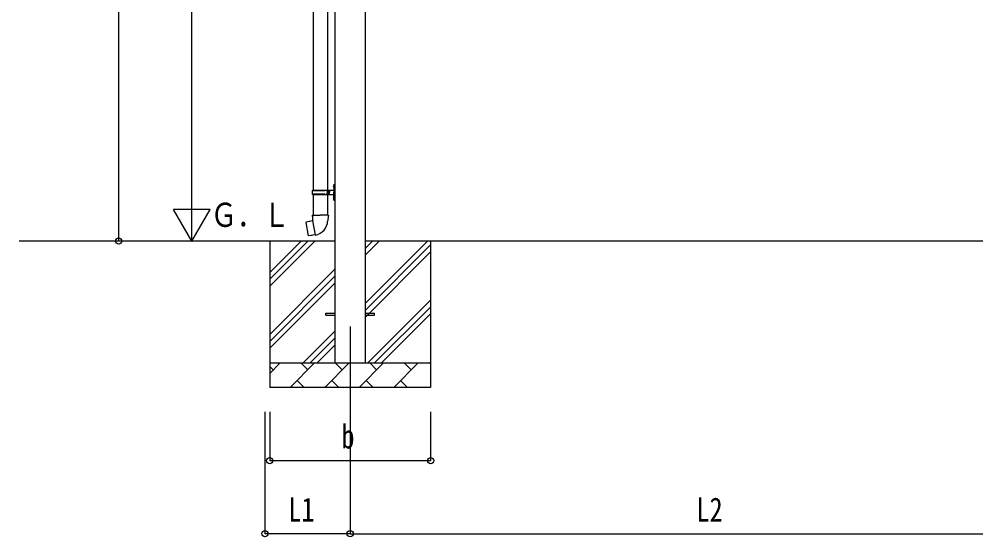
# Model space of a CAD drawing. Units: millimetres, scale not verified. Extents: x -12615 to 12615, y -8910 to 8910.
# Drawn here: x -6602 to -2676, y -5409 to -3286 of the extents above; entities that cross this region are included whole.
import ezdxf
from ezdxf.enums import TextEntityAlignment as Align

# ---------------------------------------------------------------- set-up
doc = ezdxf.new("R2010")
doc.units = ezdxf.units.MM
doc.header["$LTSCALE"] = 40
for name, color, linetype in [('0-3_YKK_12', 2, 'Continuous'), ('0-4_YKK_13', 4, 'Continuous'), ('0-5_YKK_A1', 4, 'Continuous'), ('0-6_YKK_D', 6, 'Continuous')]:
    doc.layers.add(name, color=color, linetype=linetype)
doc.styles.add('ＭＳ ゴシック', font='')
doc.styles.get('ＭＳ ゴシック').set_extended_font_data('MS Gothic')

msp = doc.modelspace()

# ---------------------------------------------------------------- linework, layer by layer
at = {"layer": '0-3_YKK_12'}
msp.add_line((-5243.44, -4546), (-5243.44, -5046), dxfattribs=at)
at = {"layer": '0-4_YKK_13'}
for p, q in [((-5395.94, -3082.49), (-5395.94, -3987)), ((-5335.94, -3082.49), (-5335.94, -3987)), ((-5309.94, -3964), (-5306.94, -3962.5)), ((-5309.94, -3964), (-5309.94, -3996)), ((-5306.94, -3962.5), (-5306.94, -3996)), ((-5306.94, -3962.5), (-5305.94, -3962.5)), ((-5305.94, -3962.5), (-5305.94, -3996)), ((-5398.94, -3989), (-5348.61, -3989)), ((-5398.94, -4003), (-5348.61, -4003)), ((-5397.94, -3987), (-5311.94, -3987)), ((-5397.94, -3987), (-5397.94, -3989)), ((-5397.94, -4005), (-5397.94, -4003)), ((-5338.94, -3987), (-5338.94, -3991.5)), ((-5338.94, -3991.5), (-5336.94, -3991.5)), ((-5338.94, -4005), (-5338.94, -4000.5)), ((-5338.94, -4000.5), (-5336.94, -4000.5)), ((-5336.94, -3991.5), (-5336.94, -3996)), ((-5336.94, -4000.5), (-5336.94, -3996)), ((-5330.94, -3987), (-5330.94, -3996)), ((-5330.94, -3991.5), (-5327.94, -3991.5)), ((-5330.94, -4005), (-5330.94, -3996)), ((-5330.94, -4000.5), (-5327.94, -4000.5)), ((-5327.94, -3991.5), (-5327.94, -3996)), ((-5327.94, -4000.5), (-5327.94, -3996)), ((-5312.24, -3969.85), (-5310.2, -3970.85)), ((-5310.97, -3967.85), (-5310.34, -3967.85)), ((-5310.97, -3967.85), (-5310.97, -3976.15)), ((-5310.97, -3976.15), (-5310.34, -3976.15)), ((-5310.34, -3967.85), (-5310.34, -3976.15)), ((-5310.34, -3967.85), (-5309.94, -3968.25)), ((-5310.34, -3976.15), (-5309.94, -3975.75)), ((-5310.2, -3970.85), (-5309.59, -3972)), ((-5309.94, -3968.25), (-5309.94, -3975.75)), ((-5309.94, -4028), (-5309.94, -3996)), ((-5306.94, -4029.5), (-5306.94, -3996)), ((-5305.94, -4029.5), (-5305.94, -3996)), ((-5397.94, -4005), (-5311.94, -4005)), ((-5395.94, -4005), (-5395.94, -4089.93)), ((-5335.94, -4005), (-5335.94, -4089.93)), ((-5312.24, -4017.85), (-5310.2, -4018.85)), ((-5310.97, -4015.85), (-5310.34, -4015.85)), ((-5310.97, -4015.85), (-5310.97, -4024.15)), ((-5310.97, -4024.15), (-5310.34, -4024.15)), ((-5310.34, -4015.85), (-5310.34, -4024.15)), ((-5310.34, -4015.85), (-5309.94, -4016.25)), ((-5310.34, -4024.15), (-5309.94, -4023.75)), ((-5310.2, -4018.85), (-5309.59, -4020)), ((-5309.94, -4016.25), (-5309.94, -4023.75)), ((-5309.94, -4028), (-5306.94, -4029.5)), ((-5306.94, -4029.5), (-5305.94, -4029.5)), ((-5424.4, -4118.38), (-5425.21, -4119.55)), ((-5425.21, -4119.55), (-5415.59, -4174.11)), ((-5396.53, -4113.13), (-5424.4, -4118.38)), ((-5411.66, -4115.78), (-5411.87, -4116.02)), ((-5397.79, -4089.93), (-5399.94, -4090.71)), ((-5399.94, -4090.71), (-5399.94, -4094.33)), ((-5399.94, -4094.33), (-5397.7, -4095.14)), ((-5397.79, -4089.93), (-5365.94, -4089.93)), ((-5397.79, -4089.93), (-5397.7, -4095.14)), ((-5397.7, -4095.14), (-5397.44, -4109.93)), ((-5397.44, -4109.93), (-5396.09, -4111.93)), ((-5386.18, -4170.42), (-5396.31, -4112.95)), ((-5396.29, -4112.13), (-5396.29, -4112.83)), ((-5396.09, -4111.93), (-5396.12, -4111.93)), ((-5334.09, -4089.93), (-5365.94, -4089.93)), ((-5335.75, -4111.87), (-5335.83, -4114.03)), ((-5334.44, -4109.93), (-5335.75, -4111.87)), ((-5331.94, -4094.33), (-5334.18, -4095.14)), ((-5334.09, -4089.93), (-5331.94, -4090.71)), ((-5331.94, -4090.71), (-5331.94, -4094.33)), ((-5401.57, -4173.02), (-5401.85, -4172.86)), ((-5385.87, -4171.19), (-5386.12, -4170.52)), ((-5343.44, -4491.5), (-5305.94, -4491.5)), ((-5343.44, -4500.5), (-5343.44, -4491.5)), ((-5343.44, -4500.5), (-5305.94, -4500.5)), ((-5180.94, -4491.5), (-5143.44, -4491.5)), ((-5180.94, -4500.5), (-5143.44, -4500.5)), ((-5143.44, -4500.5), (-5143.44, -4491.5))]:
    msp.add_line(p, q, dxfattribs=at)
for points in [[(-5312.24, -3974.15), (-5310.2, -3973.15), (-5309.59, -3972)], [(-5312.24, -4022.15), (-5310.2, -4021.15), (-5309.59, -4020)], [(-5409.41, -4115.56), (-5409.69, -4115.4), (-5411.66, -4115.78)], [(-5334.09, -4089.93), (-5334.18, -4095.14), (-5334.44, -4109.93)], [(-5386.45, -4170.33), (-5414.43, -4174.93), (-5415.59, -4174.11)], [(-5399.38, -4172.46), (-5399.59, -4172.69), (-5401.57, -4173.02)]]:
    msp.add_lwpolyline(points, dxfattribs=at)
for centre, radius, start, end in [((-5350.19, -3996), 49.25, 171.82876, 180.00002), ((-5350.19, -3996), 49.25, 180.00002, 188.17127), ((-5348.61, -3987), 2, 270, 359.99998), ((-5348.61, -4005), 2, 0.00005, 90.00004), ((-5306.64, -3972), 6, 136.21765, 223.78235), ((-5311.94, -3985), 2, 270, 359.99998), ((-5306.64, -4020), 6, 136.21765, 223.78235), ((-5311.94, -4007), 2, 0.00005, 90.00004), ((-5396.59, -4112.83), 0.3, 280.66842, 0), ((-5396.09, -4112.13), 0.2, 100, 180), ((-5396.09, -4111.93), 60.3, 279.96938, 358), ((-5386.4, -4170.63), 0.3, 20, 99.33158), ((-5385.69, -4171.12), 0.2, 200, 279.96938)]:
    msp.add_arc(centre, radius, start, end, dxfattribs=at)
at = {"layer": '0-5_YKK_A1'}
for p, q in [((-5305.94, -1898.5), (-5305.94, -4696)), ((-5180.94, -4696), (-5180.94, -1898.5)), ((-5305.94, -4196), (-6601.74, -4196)), ((-5573.44, -4196), (-5573.44, -4796)), ((-5573.44, -4381.05), (-5388.39, -4196)), ((-5573.44, -4352.77), (-5416.67, -4196)), ((-5573.44, -4324.48), (-5444.96, -4196)), ((-2305.94, -4196), (-5180.94, -4196)), ((-5180.94, -4451.1), (-4925.84, -4196)), ((-5180.94, -4253.11), (-5123.83, -4196)), ((-5180.94, -4224.82), (-5152.12, -4196)), ((-4913.44, -4196), (-4913.44, -4796)), ((-5180.94, -4479.38), (-4913.44, -4211.88)), ((-5180.94, -4507.67), (-4913.44, -4240.17)), ((-5573.44, -4579.04), (-5305.94, -4311.54)), ((-5573.44, -4607.32), (-5305.94, -4339.82)), ((-5573.44, -4635.61), (-5305.94, -4368.11)), ((-5171.28, -4696), (-4913.44, -4438.16)), ((-5143, -4696), (-4913.44, -4466.44)), ((-5114.71, -4696), (-4913.44, -4494.73)), ((-5435.84, -4696), (-5305.94, -4566.1)), ((-5407.56, -4696), (-5305.94, -4594.38)), ((-5379.27, -4696), (-5305.94, -4622.67)), ((-5573.44, -4696), (-4913.44, -4696)), ((-5573.44, -4738.89), (-5530.55, -4696)), ((-5559.1, -4724.55), (-5573.44, -4710.21)), ((-5489.13, -4796), (-5389.13, -4696)), ((-5417.68, -4724.55), (-5446.23, -4696)), ((-5347.7, -4796), (-5247.7, -4696)), ((-5276.26, -4724.55), (-5304.81, -4696)), ((-5206.28, -4796), (-5106.28, -4696)), ((-5134.84, -4724.55), (-5163.39, -4696)), ((-5064.86, -4796), (-4964.86, -4696)), ((-4993.42, -4724.55), (-5021.97, -4696)), ((-4916.72, -4696), (-4913.44, -4692.72)), ((-5460.57, -4767.45), (-5432.02, -4796)), ((-5319.15, -4767.45), (-5290.6, -4796)), ((-5177.73, -4767.45), (-5149.18, -4796)), ((-5036.31, -4767.45), (-5007.76, -4796)), ((-4913.44, -4796), (-5573.44, -4796))]:
    msp.add_line(p, q, dxfattribs=at)
at = {"layer": '0-6_YKK_D'}
for p, q in [((-6193.24, -4196), (-6193.24, -1634.64)), ((-5893.24, -4046), (-5893.24, -2046)), ((-5893.24, -4196), (-5893.24, -3936.19)), ((-5893.24, -4196), (-5968.24, -4066.1)), ((-5818.24, -4066.1), (-5968.24, -4066.1)), ((-5893.24, -4196), (-5818.24, -4066.1)), ((-5893.24, -4196), (-5892.24, -4196)), ((-5593.24, -4896), (-5593.24, -5397)), ((-5573.44, -4896), (-5573.44, -5097)), ((-5243.44, -4896), (-5243.44, -5397)), ((-5243.44, -4896), (-5243.44, -5397)), ((-4913.44, -4896), (-4913.44, -5097)), ((-5573.44, -5096), (-4913.44, -5096)), ((-5243.44, -5396), (-5593.24, -5396)), ((-5243.44, -5396), (-2243.44, -5396))]:
    msp.add_line(p, q, dxfattribs=at)
for centre in [(-6193.24, -4196), (-5573.44, -5096), (-4913.44, -5096), (-5593.24, -5396), (-5243.44, -5396), (-5243.44, -5396)]:
    msp.add_circle(centre, 12.75, dxfattribs=at)

# ---------------------------------------------------------------- texts
at = {"layer": '0-5_YKK_A1', "style": 'ＭＳ ゴシック', "width": 0.8}
msp.add_text('Ｇ．Ｌ', height=98.97, dxfattribs=at).set_placement((-5815.81, -4167.55), align=Align.BOTTOM_LEFT)
at = {"layer": '0-6_YKK_D', "style": 'ＭＳ ゴシック', "width": 0.8}
for s, p in [('b', (-5279.44, -5076)), ('L1', (-5497.54, -5376)), ('L2', (-3822.64, -5376))]:
    msp.add_text(s, height=98.97, dxfattribs=at).set_placement(p, align=Align.BOTTOM_LEFT)

doc.saveas('drawing.dxf')
